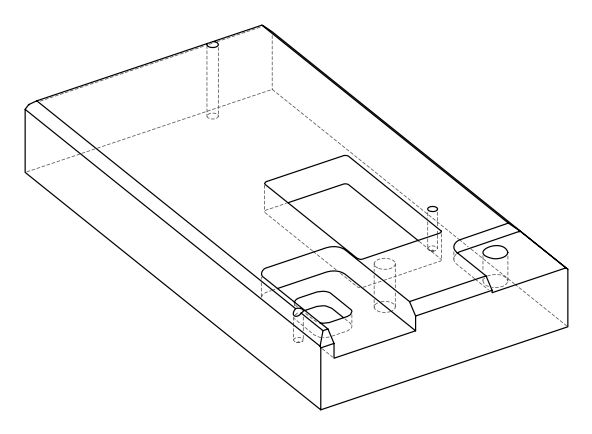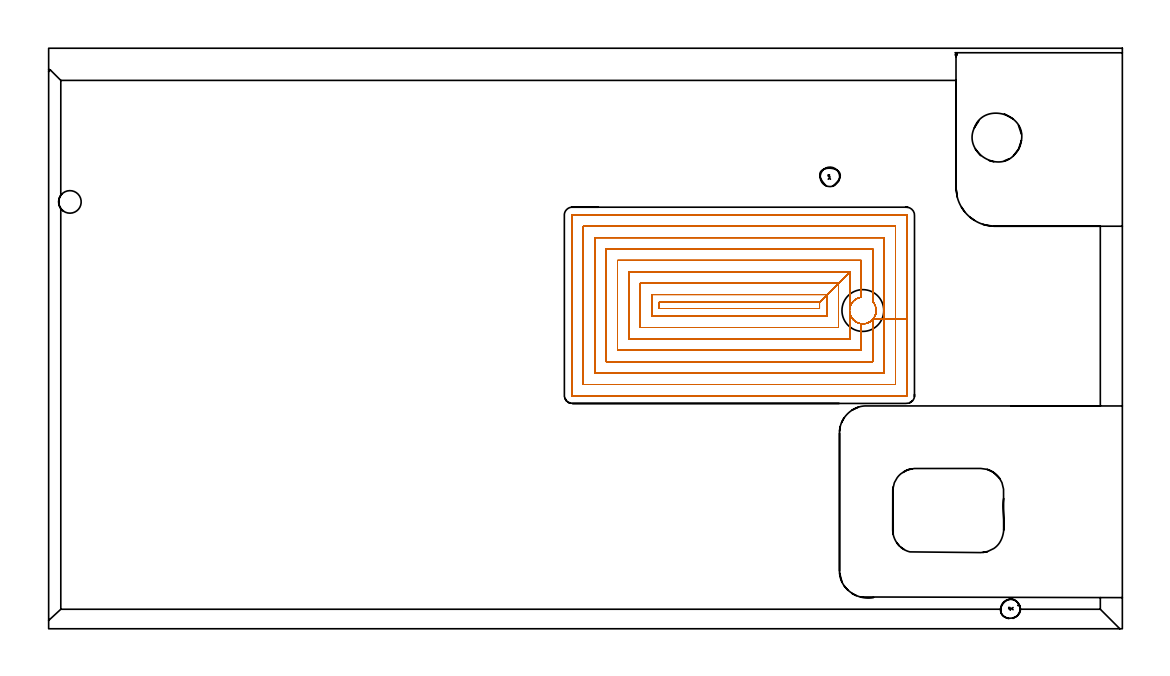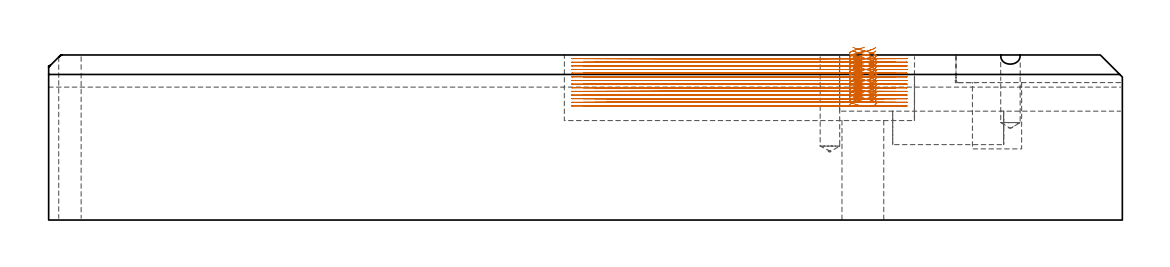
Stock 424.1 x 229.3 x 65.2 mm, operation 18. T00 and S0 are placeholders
(PLAN: 19 operations, 10 tool changes, 139.9 min)
(1 SPOT_DRILL | STEP1HOLE_1 | NXT0321_9005460120000 | 0.03 min | 1 mm3)
(2 SPOT_DRILL_1 | STEP1POCKET | NXT0321_9005460120000 | 0.03 min | 1 mm3)
(3 SPOT_DRILL_2 | STEP1POCKET_1 | NXT0321_9005460120000 | 0.03 min | 0 mm3)
(4 SPOT_DRILL_3 | STEP1POCKET_2 | NXT0321_9005460120000 | 0.05 min | 1410 mm3)
(5 INDEXABLE_INSERT_DRILL_THROUGH_HOLE_FROM_SOLID | STEP1HOLE | NXT0302_004 | 0.18 min | 13917 mm3)
(6 DRILL_THROUGH_HOLE_INTO_CENTER | STEP1HOLE_1 | UGT0301_205 | 0.29 min | 4026 mm3)
(7 DRILL_BLIND_HOLE_INTO_CENTER | STEP1POCKET | UGT0301_196 | 0.16 min | 1697 mm3)
(8 DRILL_BLIND_HOLE_INTO_CENTER_1 | STEP1POCKET_1 | UGT0301_196 | 0.13 min | 1266 mm3)
(9 DRILL_BLIND_HOLE_INTO_CENTER_2 | STEP1POCKET_2 | NXT0301_128 | 0.12 min | 2649 mm3)
(10 MILL_ROUGH_BLIND_HOLE_CONTOUR | STEP1POCKET_2 | NXT0201_013 | Spiral | 1.3 min | 6892 mm3)
(11 AREA_MILL | FG_CHAMFER_SURFACE | UGT0205_001 | 0.45 min | 665 mm3)
(12 AREA_MILL_1 | FG_CHAMFER_SURFACE_1 | UGT0205_001 | 15.06 min | 34026 mm3)
(13 AREA_MILL_2 | FG_CHAMFER_SURFACE_2 | UGT0205_001 | 10.37 min | 12357 mm3)
(14 AREA_MILL_3 | FG_CHAMFER_SURFACE_3 | UGT0205_001 | 2.43 min | 3084 mm3)
(15 AREA_MILL_4 | FG_CHAMFER_SURFACE_4 | UGT0205_001 | 3.61 min | 2446 mm3)
(16 MILL_CORNER_NOTCH_RECTANGULAR | CORNER_NOTCH_RECTANGULAR | UGT0201_006 | Follow Part, ap 7, ae 75% | 1.27 min | 41361 mm3)
(17 MILL_RECTANGULAR_POCKET | POCKET_RECTANGULAR_STRAIGHT | UGT0201_008 | Follow Part, ap 4, ae 75% | 3.2 min | 49031 mm3)
(18 MILL_RECTANGULAR_POCKET_1 | POCKET_RECTANGULAR_STRAIGHT_1 | NXT0201_008 | Follow Part, ap 1.5, ae 75% | 90.62 min | 271866 mm3)
(19 MILL_SLOT | SLOT_PARTIAL_RECTANGULAR | UGT0201_008 | Follow Part, ap 4, ae 75% | 10.6 min | 155525 mm3)
(TOOL NXT0321_9005460120000 | NC Spot Drill, 142deg, 12mm, Carbide, Uncoated | D12 PA142 FL30 Z2)
(TOOL NXT0302_004 | Index. Insert Drill 16.5mm [880-D1650L20-05] | D16.5 PA176 FL83 Z2)
(TOOL UGT0301_205 | Twist Drill 8.9 mm | D8.9 PA118 FL78 Z2)
(TOOL UGT0301_196 | Twist Drill 7.7 mm | D7.7 PA118 FL73 Z2)
(TOOL NXT0301_128 | Carbide Drill 12mm [861.1-1200-036A1-GP GC34] | D12 PA150 FL37.4 Z2)
(TOOL NXT0201_013 | ENDMILL 10mm | D10 FL30 Z4)
(TOOL UGT0205_001 | Chamfer Mill 20 x 3 x 45 deg. | D20 FL50 Z2)
(TOOL UGT0201_006 | End Mill 28 mm | D28 FL25 Z2)
(TOOL UGT0201_008 | End Mill 16 mm | D16 FL32 Z4)
(TOOL NXT0201_008 | ENDMILL 6mm [2P460-0600-NA 1630] | D6 FL26 Z6)
(OP 18 MILL_RECTANGULAR_POCKET_1, part 1 of 2)
G17 G21 G94 G90
T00 M6
G54
G17 G0 G90 X326.709 Y124.546 S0 M3
G43 Z75.206 H1
Z68.206
G94 G1 X326.65 Y124.254 Z68.126 F250.
X326.361 Y123.476 Z67.904
X325.953 Y122.753 Z67.681
X325.756 Y122.495 Z67.594
X325.282 Y121.959 Z67.402
X324.76 Y121.51 Z67.218
X324.585 Y121.383 Z67.16
X324.283 Y121.191 Z67.064
X323.657 Y120.871 Z66.876
X323.357 Y120.745 Z66.789
X322.646 Y120.55 Z66.591
X321.914 Y120.456 Z66.393
X321.176 Y120.464 Z66.196
X320.447 Y120.573 Z65.998
X319.74 Y120.783 Z65.8
X319.442 Y120.916 Z65.713
X318.815 Y121.252 Z65.522
X318.54 Y121.425 Z65.435
X317.867 Y121.999 Z65.198
X317.298 Y122.677 Z64.961
X317.128 Y122.953 Z64.874
X316.801 Y123.577 Z64.685
X316.67 Y123.874 Z64.598
X316.474 Y124.541 Z64.412
X316.366 Y125.227 Z64.226
X316.349 Y125.922 Z64.04
X316.424 Y126.613 Z63.854
X316.5 Y126.929 Z63.767
Y141. F500.
X304.5 Y129.
X241.2
Y126.5
X304.5
Y129.
X307.5 Y132.
X238.2
Y123.5
X307.5
Y132.
X312. Y136.5
X233.7
Y119.
X312.
Y136.5
X316.5 Y141.
X229.2
Y114.5
X316.5
Y124.471
G0 X322.272 Y120.502 Z68.206
G1 X321.914 Y120.456 Z68.109 F250.
X321.176 Y120.464 Z67.911
X320.447 Y120.573 Z67.714
X319.74 Y120.783 Z67.516
X319.442 Y120.916 Z67.429
X318.815 Y121.252 Z67.238
X318.54 Y121.425 Z67.151
X317.867 Y121.999 Z66.914
X317.298 Y122.677 Z66.677
X317.128 Y122.953 Z66.59
X316.801 Y123.577 Z66.401
X316.67 Y123.874 Z66.314
X316.463 Y124.591 Z66.114
X316.358 Y125.329 Z65.915
Y126.075 Z65.715
X316.463 Y126.813 Z65.515
X316.671 Y127.529 Z65.315
X316.802 Y127.826 Z65.228
X317.13 Y128.45 Z65.039
X317.301 Y128.726 Z64.952
X317.868 Y129.402 Z64.716
X318.539 Y129.975 Z64.479
X318.815 Y130.148 Z64.392
X319.442 Y130.484 Z64.202
X319.739 Y130.616 Z64.114
X320.202 Y130.766 Z63.984
X320.676 Y130.872 Z63.854
X321. Y130.909 Z63.767
Y145.5 F500.
X224.7
Y110.
X321.
Y120.491
G0 X317.646 Y122.262 Z68.206
G1 X317.867 Y121.999 Z68.114 F250.
X318.54 Y121.425 Z67.877
X318.815 Y121.252 Z67.79
X319.442 Y120.916 Z67.599
X319.74 Y120.783 Z67.512
X320.447 Y120.573 Z67.314
X321.176 Y120.464 Z67.116
X321.914 Y120.456 Z66.919
X322.646 Y120.55 Z66.721
X323.357 Y120.745 Z66.524
X323.657 Y120.871 Z66.436
X324.283 Y121.191 Z66.248
X324.585 Y121.383 Z66.152
X324.76 Y121.51 Z66.094
X325.29 Y121.967 Z65.907
X325.756 Y122.495 Z65.718
X325.953 Y122.753 Z65.631
X326.361 Y123.476 Z65.408
X326.65 Y124.254 Z65.186
X326.814 Y125.067 Z64.964
X326.849 Y125.896 Z64.742
X326.754 Y126.72 Z64.519
X326.532 Y127.519 Z64.297
X326.402 Y127.817 Z64.21
X326.081 Y128.43 Z64.025
X325.863 Y128.762 Z63.918
X325.753 Y128.908 Z63.869
X325.5 Y129.196 Z63.767
Y150. F500.
X220.2
Y105.5
X325.5
Y122.205
X330.
Y154.5
X215.7
Y101.
X330.
Y122.205
X334.5
Y159.
X211.2
Y96.5
X334.5
Y122.205
X339.
Y163.4
X338.995 Y163.455
X338.955 Y163.495
X338.9 Y163.5
X206.8
X206.745 Y163.495
X206.705 Y163.455
X206.7 Y163.4
Y92.1
X206.705 Y92.045
X206.745 Y92.005
X206.8 Y92.
X338.9
X338.955 Y92.005
X338.995 Y92.045
X339. Y92.1
Y122.205
Y123.205
G0 X326.709 Y124.546 Z66.767
G1 X326.65 Y124.254 Z66.687 F250.
X326.361 Y123.476 Z66.464
X325.953 Y122.753 Z66.242
X325.756 Y122.495 Z66.155
X325.282 Y121.959 Z65.963
X324.76 Y121.51 Z65.779
X324.585 Y121.383 Z65.721
X324.283 Y121.191 Z65.625
X323.657 Y120.871 Z65.437
X323.357 Y120.745 Z65.349
X322.646 Y120.55 Z65.152
X321.914 Y120.456 Z64.954
X321.176 Y120.464 Z64.756
X320.447 Y120.573 Z64.559
X319.74 Y120.783 Z64.361
X319.442 Y120.916 Z64.274
X318.815 Y121.252 Z64.083
X318.54 Y121.425 Z63.996
X317.867 Y121.999 Z63.759
X317.298 Y122.677 Z63.522
X317.128 Y122.953 Z63.435
X316.801 Y123.577 Z63.246
X316.67 Y123.874 Z63.159
X316.474 Y124.541 Z62.973
X316.366 Y125.227 Z62.787
X316.349 Y125.922 Z62.601
X316.424 Y126.613 Z62.414
X316.5 Y126.929 Z62.327
Y141. F500.
X304.5 Y129.
X241.2
Y126.5
X304.5
Y129.
X307.5 Y132.
X238.2
Y123.5
X307.5
Y132.
X312. Y136.5
X233.7
Y119.
X312.
Y136.5
X316.5 Y141.
X229.2
Y114.5
X316.5
Y124.471
G0 X322.272 Y120.502 Z66.767
G1 X321.914 Y120.456 Z66.67 F250.
X321.176 Y120.464 Z66.472
X320.447 Y120.573 Z66.275
X319.74 Y120.783 Z66.077
X319.442 Y120.916 Z65.99
X318.815 Y121.252 Z65.799
X318.54 Y121.425 Z65.712
X317.867 Y121.999 Z65.475
X317.298 Y122.677 Z65.238
X317.128 Y122.953 Z65.151
X316.801 Y123.577 Z64.962
X316.67 Y123.874 Z64.875
X316.463 Y124.591 Z64.675
X316.358 Y125.329 Z64.475
Y126.075 Z64.276
X316.463 Y126.813 Z64.076
X316.671 Y127.529 Z63.876
X316.802 Y127.826 Z63.789
X317.13 Y128.45 Z63.6
X317.301 Y128.726 Z63.513
X317.868 Y129.402 Z63.277
X318.539 Y129.975 Z63.04
X318.815 Y130.148 Z62.953
X319.442 Y130.484 Z62.763
X319.739 Y130.616 Z62.675
X320.202 Y130.766 Z62.545
X320.676 Y130.872 Z62.415
X321. Y130.909 Z62.327
Y145.5 F500.
X224.7
Y110.
X321.
Y120.491
G0 X317.646 Y122.262 Z66.767
G1 X317.867 Y121.999 Z66.675 F250.
X318.54 Y121.425 Z66.438
X318.815 Y121.252 Z66.35
X319.442 Y120.916 Z66.16
X319.74 Y120.783 Z66.073
X320.447 Y120.573 Z65.875
X321.176 Y120.464 Z65.677
X321.914 Y120.456 Z65.48
X322.646 Y120.55 Z65.282
X323.357 Y120.745 Z65.084
X323.657 Y120.871 Z64.997
X324.283 Y121.191 Z64.809
X324.585 Y121.383 Z64.713
X324.76 Y121.51 Z64.655
X325.29 Y121.967 Z64.467
X325.756 Y122.495 Z64.279
X325.953 Y122.753 Z64.192
X326.361 Y123.476 Z63.969
X326.65 Y124.254 Z63.747
X326.814 Y125.067 Z63.525
X326.849 Y125.896 Z63.302
X326.754 Y126.72 Z63.08
X326.532 Y127.519 Z62.858
X326.402 Y127.817 Z62.771
X326.081 Y128.43 Z62.585
X325.863 Y128.762 Z62.479
X325.753 Y128.908 Z62.43
X325.5 Y129.196 Z62.327
Y150. F500.
X220.2
Y105.5
X325.5
Y122.205
X330.
Y154.5
X215.7
Y101.
X330.
Y122.205
X334.5
Y159.
X211.2
Y96.5
X334.5
Y122.205
X339.
Y163.4
X338.995 Y163.455
X338.955 Y163.495
X338.9 Y163.5
X206.8
X206.745 Y163.495
X206.705 Y163.455
X206.7 Y163.4
Y92.1
X206.705 Y92.045
X206.745 Y92.005
X206.8 Y92.
X338.9
X338.955 Y92.005
X338.995 Y92.045
X339. Y92.1
Y122.205
Y123.205
G0 X326.709 Y124.546 Z65.327
G1 X326.65 Y124.254 Z65.247 F250.
X326.361 Y123.476 Z65.025
X325.953 Y122.753 Z64.803
X325.756 Y122.495 Z64.716
X325.282 Y121.959 Z64.524
X324.76 Y121.51 Z64.34
X324.585 Y121.383 Z64.281
X324.283 Y121.191 Z64.186
X323.657 Y120.871 Z63.997
X323.357 Y120.745 Z63.91
X322.646 Y120.55 Z63.712
X321.914 Y120.456 Z63.515
X321.176 Y120.464 Z63.317
X320.447 Y120.573 Z63.12
X319.74 Y120.783 Z62.922
X319.442 Y120.916 Z62.835
X318.815 Y121.252 Z62.644
X318.54 Y121.425 Z62.557
X317.867 Y121.999 Z62.32
X317.298 Y122.677 Z62.083
X317.128 Y122.953 Z61.996
X316.801 Y123.577 Z61.807
X316.67 Y123.874 Z61.72
X316.474 Y124.541 Z61.534
X316.366 Y125.227 Z61.348
X316.349 Y125.922 Z61.161
X316.424 Y126.613 Z60.975
X316.5 Y126.929 Z60.888
Y141. F500.
X304.5 Y129.
X241.2
Y126.5
X304.5
Y129.
X307.5 Y132.
X238.2
Y123.5
X307.5
Y132.
X312. Y136.5
X233.7
Y119.
X312.
Y136.5
X316.5 Y141.
X229.2
Y114.5
X316.5
Y124.471
G0 X322.272 Y120.502 Z65.327
G1 X321.914 Y120.456 Z65.231 F250.
X321.176 Y120.464 Z65.033
X320.447 Y120.573 Z64.835
X319.74 Y120.783 Z64.638
X319.442 Y120.916 Z64.55
X318.815 Y121.252 Z64.36
X318.54 Y121.425 Z64.273
X317.867 Y121.999 Z64.036
X317.298 Y122.677 Z63.799
X317.128 Y122.953 Z63.712
X316.801 Y123.577 Z63.523
X316.67 Y123.874 Z63.436
X316.463 Y124.591 Z63.236
X316.358 Y125.329 Z63.036
Y126.075 Z62.836
X316.463 Y126.813 Z62.637
X316.671 Y127.529 Z62.437
X316.802 Y127.826 Z62.35
X317.13 Y128.45 Z62.161
X317.301 Y128.726 Z62.074
X317.868 Y129.402 Z61.837
X318.539 Y129.975 Z61.601
X318.815 Y130.148 Z61.514
X319.441 Y130.484 Z61.323
X319.739 Y130.616 Z61.236
X320.202 Y130.766 Z61.106
X320.676 Y130.872 Z60.975
X321. Y130.909 Z60.888
Y145.5 F500.
X224.7
Y110.
X321.
Y120.491
G0 X317.646 Y122.262 Z65.327
G1 X317.867 Y121.999 Z65.235 F250.
X318.54 Y121.425 Z64.998
X318.815 Y121.252 Z64.911
X319.442 Y120.916 Z64.721
X319.74 Y120.783 Z64.633
X320.447 Y120.573 Z64.436
X321.176 Y120.464 Z64.238
X321.914 Y120.456 Z64.04
X322.646 Y120.55 Z63.843
X323.357 Y120.745 Z63.645
X323.657 Y120.871 Z63.558
X324.283 Y121.191 Z63.37
X324.585 Y121.383 Z63.274
X324.76 Y121.51 Z63.216
X325.29 Y121.967 Z63.028
X325.756 Y122.495 Z62.839
X325.953 Y122.753 Z62.752
X326.361 Y123.476 Z62.53
X326.65 Y124.254 Z62.308
X326.814 Y125.067 Z62.086
X326.849 Y125.896 Z61.863
X326.754 Y126.72 Z61.641
X326.532 Y127.519 Z61.419
X326.402 Y127.817 Z61.332
X326.081 Y128.43 Z61.146
X325.863 Y128.762 Z61.04
X325.753 Y128.908 Z60.991
X325.5 Y129.196 Z60.888
Y150. F500.
X220.2
Y105.5
X325.5
Y122.205
X330.
Y154.5
X215.7
Y101.
X330.
Y122.205
X334.5
Y159.
X211.2
Y96.5
X334.5
Y122.205
X339.
Y163.4
X338.995 Y163.455
X338.955 Y163.495
X338.9 Y163.5
X206.8
X206.745 Y163.495
X206.705 Y163.455
X206.7 Y163.4
Y92.1
X206.705 Y92.045
X206.745 Y92.005
X206.8 Y92.
X338.9
X338.955 Y92.005
X338.995 Y92.045
X339. Y92.1
Y122.205
Y123.205
G0 X326.709 Y124.546 Z63.888
G1 X326.65 Y124.254 Z63.808 F250.
X326.361 Y123.476 Z63.586
X325.953 Y122.753 Z63.364
X325.756 Y122.495 Z63.277
X325.282 Y121.959 Z63.085
X324.76 Y121.51 Z62.9
X324.585 Y121.383 Z62.842
X324.283 Y121.191 Z62.747
X323.657 Y120.871 Z62.558
X323.357 Y120.745 Z62.471
X322.646 Y120.55 Z62.273
X321.914 Y120.456 Z62.076
X321.176 Y120.464 Z61.878
X320.447 Y120.573 Z61.68
X319.74 Y120.783 Z61.483
X319.442 Y120.916 Z61.395
X318.815 Y121.252 Z61.205
X318.54 Y121.425 Z61.118
X317.867 Y121.999 Z60.881
X317.298 Y122.677 Z60.644
X317.128 Y122.953 Z60.556
X316.801 Y123.577 Z60.368
X316.67 Y123.874 Z60.281
X316.474 Y124.541 Z60.095
X316.366 Y125.227 Z59.908
X316.349 Y125.922 Z59.722
X316.424 Y126.613 Z59.536
X316.5 Y126.929 Z59.449
Y141. F500.
X304.5 Y129.
X241.2
Y126.5
X304.5
Y129.
X307.5 Y132.
X238.2
Y123.5
X307.5
Y132.
X312. Y136.5
X233.7
Y119.
X312.
Y136.5
X316.5 Y141.
X229.2
Y114.5
X316.5
Y124.471
G0 X322.272 Y120.502 Z63.888
G1 X321.914 Y120.456 Z63.791 F250.
X321.176 Y120.464 Z63.594
X320.447 Y120.573 Z63.396
X319.74 Y120.783 Z63.199
X319.442 Y120.916 Z63.111
X318.815 Y121.252 Z62.921
X318.54 Y121.425 Z62.833
X317.867 Y121.999 Z62.596
X317.298 Y122.677 Z62.359
X317.128 Y122.953 Z62.272
X316.801 Y123.577 Z62.084
X316.67 Y123.874 Z61.997
X316.463 Y124.591 Z61.797
X316.358 Y125.329 Z61.597
Y126.075 Z61.397
X316.463 Y126.813 Z61.197
X316.671 Y127.529 Z60.998
X316.802 Y127.826 Z60.911
X317.13 Y128.45 Z60.722
X317.301 Y128.726 Z60.635
X317.868 Y129.402 Z60.398
X318.539 Y129.975 Z60.162
X318.815 Y130.148 Z60.075
X319.441 Y130.484 Z59.884
X319.739 Y130.616 Z59.797
X320.202 Y130.766 Z59.667
X320.676 Y130.872 Z59.536
X321. Y130.909 Z59.449
Y145.5 F500.
X224.7
Y110.
X321.
Y120.491
G0 X317.646 Y122.262 Z63.888
G1 X317.867 Y121.999 Z63.796 F250.
X318.54 Y121.425 Z63.559
X318.815 Y121.252 Z63.472
X319.442 Y120.916 Z63.281
X319.74 Y120.783 Z63.194
X320.447 Y120.573 Z62.996
X321.176 Y120.464 Z62.799
X321.914 Y120.456 Z62.601
X322.646 Y120.55 Z62.404
X323.357 Y120.745 Z62.206
X323.657 Y120.871 Z62.119
X324.283 Y121.191 Z61.93
X324.585 Y121.383 Z61.835
X324.76 Y121.51 Z61.776
X325.29 Y121.967 Z61.589
X325.756 Y122.495 Z61.4
X325.953 Y122.753 Z61.313
X326.361 Y123.476 Z61.091
X326.65 Y124.254 Z60.869
X326.814 Y125.067 Z60.646
X326.849 Y125.896 Z60.424
X326.754 Y126.72 Z60.202
X326.532 Y127.519 Z59.98
X326.402 Y127.817 Z59.892
X326.081 Y128.43 Z59.707
X325.863 Y128.762 Z59.6
X325.753 Y128.908 Z59.551
X325.5 Y129.196 Z59.449
Y150. F500.
X220.2
Y105.5
X325.5
Y122.205
X330.
Y154.5
X215.7
Y101.
X330.
Y122.205
X334.5
Y159.
X211.2
Y96.5
X334.5
Y122.205
X339.
Y163.4
X338.995 Y163.455
X338.955 Y163.495
X338.9 Y163.5
X206.8
X206.745 Y163.495
X206.705 Y163.455
X206.7 Y163.4
Y92.1
X206.705 Y92.045
X206.745 Y92.005
X206.8 Y92.
X338.9
X338.955 Y92.005
X338.995 Y92.045
X339. Y92.1
Y122.205
Y123.205
G0 X326.709 Y124.546 Z62.449
G1 X326.65 Y124.254 Z62.369 F250.
X326.361 Y123.476 Z62.147
X325.953 Y122.753 Z61.925
X325.756 Y122.495 Z61.837
X325.282 Y121.959 Z61.646
X324.76 Y121.51 Z61.461
X324.585 Y121.383 Z61.403
X324.283 Y121.191 Z61.307
X323.657 Y120.871 Z61.119
X323.357 Y120.745 Z61.032
X322.646 Y120.55 Z60.834
X321.914 Y120.456 Z60.636
X321.176 Y120.464 Z60.439
X320.447 Y120.573 Z60.241
X319.74 Y120.783 Z60.044
X319.442 Y120.916 Z59.956
X318.815 Y121.252 Z59.766
X318.54 Y121.425 Z59.678
X317.867 Y121.999 Z59.441
X317.298 Y122.677 Z59.204
X317.128 Y122.953 Z59.117
X316.801 Y123.577 Z58.929
X316.67 Y123.874 Z58.842
X316.474 Y124.541 Z58.655
X316.366 Y125.227 Z58.469
X316.349 Y125.922 Z58.283
X316.424 Y126.613 Z58.097
X316.5 Y126.929 Z58.01
Y141. F500.
X304.5 Y129.
X241.2
Y126.5
X304.5
Y129.
X307.5 Y132.
X238.2
Y123.5
X307.5
Y132.
X312. Y136.5
X233.7
Y119.
X312.
Y136.5
X316.5 Y141.
X229.2
Y114.5
X316.5
Y124.471
G0 X322.272 Y120.502 Z62.449
G1 X321.914 Y120.456 Z62.352 F250.
X321.176 Y120.464 Z62.155
X320.447 Y120.573 Z61.957
X319.74 Y120.783 Z61.759
X319.442 Y120.916 Z61.672
X318.815 Y121.252 Z61.481
X318.54 Y121.425 Z61.394
X317.867 Y121.999 Z61.157
X317.298 Y122.677 Z60.92
X317.128 Y122.953 Z60.833
X316.801 Y123.577 Z60.644
X316.67 Y123.874 Z60.557
X316.463 Y124.591 Z60.358
X316.358 Y125.329 Z60.158
Y126.075 Z59.958
X316.463 Y126.813 Z59.758
X316.671 Y127.529 Z59.558
X316.802 Y127.826 Z59.471
X317.13 Y128.45 Z59.283
X317.301 Y128.726 Z59.196
X317.868 Y129.402 Z58.959
X318.539 Y129.975 Z58.723
X318.815 Y130.148 Z58.635
X319.442 Y130.484 Z58.445
X319.739 Y130.616 Z58.358
X320.202 Y130.766 Z58.227
X320.676 Y130.872 Z58.097
X321. Y130.909 Z58.01
Y145.5 F500.
X224.7
Y110.
X321.
Y120.491
G0 X317.646 Y122.262 Z62.449
G1 X317.867 Y121.999 Z62.357 F250.
X318.54 Y121.425 Z62.12
X318.815 Y121.252 Z62.033
X319.442 Y120.916 Z61.842
X319.74 Y120.783 Z61.755
X320.447 Y120.573 Z61.557
X321.176 Y120.464 Z61.36
X321.914 Y120.456 Z61.162
X322.646 Y120.55 Z60.964
X323.357 Y120.745 Z60.767
X323.657 Y120.871 Z60.679
X324.283 Y121.191 Z60.491
X324.585 Y121.383 Z60.395
X324.76 Y121.51 Z60.337
X325.29 Y121.967 Z60.15
X325.756 Y122.495 Z59.961
X325.953 Y122.753 Z59.874
X326.361 Y123.476 Z59.652
X326.65 Y124.254 Z59.429
X326.814 Y125.067 Z59.207
X326.849 Y125.896 Z58.985
X326.754 Y126.72 Z58.763
X326.532 Y127.519 Z58.54
X326.402 Y127.817 Z58.453
X326.081 Y128.43 Z58.268
X325.863 Y128.762 Z58.161
X325.753 Y128.908 Z58.112
X325.5 Y129.196 Z58.01
Y150. F500.
X220.2
Y105.5
X325.5
Y122.205
X330.
Y154.5
X215.7
Y101.
X330.
Y122.205
X334.5
Y159.
X211.2
Y96.5
X334.5
Y122.205
X339.
Y163.4
X338.995 Y163.455
X338.955 Y163.495
X338.9 Y163.5
X206.8
X206.745 Y163.495
X206.705 Y163.455
X206.7 Y163.4
Y92.1
X206.705 Y92.045
X206.745 Y92.005
X206.8 Y92.
X338.9
X338.955 Y92.005
X338.995 Y92.045
X339. Y92.1
Y122.205
Y123.205
G0 X326.709 Y124.546 Z61.01
G1 X326.65 Y124.254 Z60.93 F250.
X326.361 Y123.476 Z60.708
X325.953 Y122.753 Z60.485
X325.756 Y122.495 Z60.398
X325.282 Y121.959 Z60.206
X324.76 Y121.51 Z60.022
X324.585 Y121.383 Z59.964
X324.283 Y121.191 Z59.868
X323.657 Y120.871 Z59.68
X323.357 Y120.745 Z59.592
X322.646 Y120.55 Z59.395
X321.914 Y120.456 Z59.197
X321.176 Y120.464 Z59.
X320.447 Y120.573 Z58.802
X319.74 Y120.783 Z58.604
X319.442 Y120.916 Z58.517
X318.815 Y121.252 Z58.326
X318.54 Y121.425 Z58.239
X317.867 Y121.999 Z58.002
X317.298 Y122.677 Z57.765
X317.128 Y122.953 Z57.678
X316.801 Y123.577 Z57.489
X316.67 Y123.874 Z57.402
X316.474 Y124.541 Z57.216
X316.366 Y125.227 Z57.03
X316.349 Y125.922 Z56.844
X316.424 Y126.613 Z56.658
X316.5 Y126.929 Z56.57
Y141. F500.
X304.5 Y129.
X241.2
Y126.5
X304.5
Y129.
X307.5 Y132.
X238.2
Y123.5
X307.5
Y132.
X312. Y136.5
X233.7
Y119.
X312.
Y136.5
X316.5 Y141.
X229.2
Y114.5
X316.5
Y124.471
G0 X322.272 Y120.502 Z61.01
G1 X321.914 Y120.456 Z60.913 F250.
X321.176 Y120.464 Z60.715
X320.447 Y120.573 Z60.518
X319.74 Y120.783 Z60.32
X319.442 Y120.916 Z60.233
X318.815 Y121.252 Z60.042
X318.54 Y121.425 Z59.955
X317.867 Y121.999 Z59.718
X317.298 Y122.677 Z59.481
X317.128 Y122.953 Z59.394
X316.801 Y123.577 Z59.205
X316.67 Y123.874 Z59.118
X316.463 Y124.591 Z58.918
X316.358 Y125.329 Z58.719
Y126.075 Z58.519
X316.463 Y126.813 Z58.319
X316.671 Y127.529 Z58.119
X316.802 Y127.826 Z58.032
X317.13 Y128.45 Z57.843
X317.301 Y128.726 Z57.756
X317.868 Y129.402 Z57.52
X318.539 Y129.975 Z57.283
X318.815 Y130.148 Z57.196
X319.442 Y130.484 Z57.006
X319.739 Y130.616 Z56.918
X320.202 Y130.766 Z56.788
X320.676 Y130.872 Z56.658
X321. Y130.909 Z56.57
Y145.5 F500.
X224.7
Y110.
X321.
Y120.491
G0 X317.646 Y122.262 Z61.01
G1 X317.867 Y121.999 Z60.918 F250.
X318.54 Y121.425 Z60.681
X318.815 Y121.252 Z60.594
X319.442 Y120.916 Z60.403
X319.74 Y120.783 Z60.316
X320.447 Y120.573 Z60.118
X321.176 Y120.464 Z59.92
X321.914 Y120.456 Z59.723
X322.646 Y120.55 Z59.525
X323.357 Y120.745 Z59.328
X323.657 Y120.871 Z59.24
X324.283 Y121.191 Z59.052
X324.585 Y121.383 Z58.956
X324.76 Y121.51 Z58.898
X325.29 Y121.967 Z58.711
X325.756 Y122.495 Z58.522
X325.953 Y122.753 Z58.435
X326.361 Y123.476 Z58.212
X326.65 Y124.254 Z57.99
X326.814 Y125.067 Z57.768
X326.849 Y125.896 Z57.546
X326.754 Y126.72 Z57.323
X326.532 Y127.519 Z57.101
X326.402 Y127.817 Z57.014
X326.081 Y128.43 Z56.828
X325.863 Y128.762 Z56.722
X325.753 Y128.908 Z56.673
X325.5 Y129.196 Z56.57
Y150. F500.
X220.2
Y105.5
X325.5
Y122.205
X330.
Y154.5
X215.7
Y101.
X330.
Y122.205
X334.5
Y159.
X211.2
Y96.5
X334.5
Y122.205
X339.
Y163.4
X338.995 Y163.455
X338.955 Y163.495
X338.9 Y163.5
X206.8
X206.745 Y163.495
X206.705 Y163.455
X206.7 Y163.4
Y92.1
X206.705 Y92.045
X206.745 Y92.005
X206.8 Y92.
X338.9
X338.955 Y92.005
X338.995 Y92.045
X339. Y92.1
Y122.205
Y123.205
G0 X326.712 Y124.545 Z59.57
G1 X326.682 Y124.373 Z59.524 F250.
X326.386 Y123.533 Z59.285
X325.953 Y122.753 Z59.046
X325.756 Y122.495 Z58.959
X325.282 Y121.959 Z58.767
X324.76 Y121.51 Z58.583
X324.585 Y121.383 Z58.525
X324.283 Y121.191 Z58.429
X323.657 Y120.871 Z58.241
X323.357 Y120.745 Z58.153
X322.646 Y120.55 Z57.956
X321.914 Y120.456 Z57.758
X321.176 Y120.464 Z57.56
X320.447 Y120.573 Z57.363
X319.74 Y120.783 Z57.165
X319.442 Y120.916 Z57.078
X318.815 Y121.252 Z56.887
X318.54 Y121.425 Z56.8
X317.867 Y121.999 Z56.563
X317.298 Y122.677 Z56.326
X317.128 Y122.953 Z56.239
X316.801 Y123.577 Z56.05
X316.67 Y123.874 Z55.963
X316.474 Y124.541 Z55.777
X316.366 Y125.227 Z55.591
X316.349 Y125.922 Z55.405
X316.424 Y126.613 Z55.218
X316.5 Y126.929 Z55.131
Y141. F500.
X304.5 Y129.
X241.2
Y126.5
X304.5
Y129.
X307.5 Y132.
X238.2
Y123.5
X307.5
Y132.
X312. Y136.5
X233.7
Y119.
X312.
Y136.5
X316.5 Y141.
X229.2
Y114.5
X316.5
Y124.471
G0 X322.272 Y120.502 Z59.57
G1 X321.914 Y120.456 Z59.474 F250.
X321.176 Y120.464 Z59.276
X320.447 Y120.573 Z59.079
X319.74 Y120.783 Z58.881
X319.442 Y120.916 Z58.794
X318.815 Y121.252 Z58.603
X318.54 Y121.425 Z58.516
X317.867 Y121.999 Z58.279
X317.298 Y122.677 Z58.042
X317.128 Y122.953 Z57.955
X316.801 Y123.577 Z57.766
X316.67 Y123.874 Z57.679
X316.463 Y124.591 Z57.479
X316.358 Y125.329 Z57.279
Y126.075 Z57.08
X316.463 Y126.813 Z56.88
X316.671 Y127.529 Z56.68
X316.802 Y127.826 Z56.593
X317.13 Y128.45 Z56.404
X317.301 Y128.726 Z56.317
X317.868 Y129.402 Z56.081
X318.539 Y129.975 Z55.844
X318.815 Y130.148 Z55.757
X319.442 Y130.484 Z55.567
X319.739 Y130.616 Z55.479
X320.202 Y130.766 Z55.349
X320.676 Y130.872 Z55.219
X321. Y130.909 Z55.131
Y145.5 F500.
X224.7
Y110.
X321.
Y120.491
G0 X317.646 Y122.262 Z59.57
G1 X317.867 Y121.999 Z59.478 F250.
X318.54 Y121.425 Z59.241
X318.815 Y121.252 Z59.154
X319.442 Y120.916 Z58.964
X319.74 Y120.783 Z58.876
X320.447 Y120.573 Z58.679
X321.176 Y120.464 Z58.481
X321.914 Y120.456 Z58.283
X322.646 Y120.55 Z58.086
X323.357 Y120.745 Z57.888
X323.657 Y120.871 Z57.801
X324.283 Y121.191 Z57.612
X324.585 Y121.383 Z57.517
X324.76 Y121.51 Z57.459
X325.29 Y121.967 Z57.271
X325.756 Y122.495 Z57.082
X325.953 Y122.753 Z56.995
X326.386 Y123.533 Z56.756
X326.682 Y124.373 Z56.518
X326.833 Y125.252 Z56.279
X326.834 Y126.143 Z56.04
X326.686 Y127.022 Z55.801
X326.586 Y127.332 Z55.714
X326.507 Y127.577 Z55.645
X326.404 Y127.812 Z55.576
X326.08 Y128.431 Z55.389
X325.863 Y128.762 Z55.283
X325.753 Y128.908 Z55.234
X325.5 Y129.196 Z55.131
Y150. F500.
X220.2
Y105.5
X325.5
Y122.205
X330.
Y154.5
X215.7
Y101.
X330.
Y122.205
X334.5
Y159.
X211.2
Y96.5
X334.5
Y122.205
X339.
Y163.4
X338.995 Y163.455
X338.955 Y163.495
X338.9 Y163.5
X206.8
X206.745 Y163.495
X206.705 Y163.455
X206.7 Y163.4
Y92.1
X206.705 Y92.045
X206.745 Y92.005
X206.8 Y92.
X338.9
X338.955 Y92.005
X338.995 Y92.045
X339. Y92.1
Y122.205
Y123.205
G0 X326.712 Y124.547 Z58.131
G1 X326.682 Y124.374 Z58.084 F250.
X326.387 Y123.533 Z57.846
X325.954 Y122.754 Z57.607
X325.757 Y122.496 Z57.52
X325.282 Y121.959 Z57.328
X324.76 Y121.51 Z57.143
X324.585 Y121.383 Z57.085
X324.284 Y121.192 Z56.99
X323.649 Y120.867 Z56.798
X323.426 Y120.774 Z56.734
X323.195 Y120.701 Z56.669
X322.884 Y120.604 Z56.582
X322.097 Y120.47 Z56.368
X321.298 Y120.455 Z56.154
X320.507 Y120.561 Z55.94
X319.74 Y120.783 Z55.726
X319.442 Y120.916 Z55.638
X318.815 Y121.252 Z55.448
X318.54 Y121.425 Z55.361
X317.867 Y121.999 Z55.124
X317.298 Y122.677 Z54.887
X317.128 Y122.953 Z54.799
X316.802 Y123.574 Z54.612
X316.671 Y123.872 Z54.525
X316.454 Y124.631 Z54.313
X316.353 Y125.414 Z54.101
X316.369 Y126.204 Z53.89
X316.42 Y126.525 Z53.803
X316.452 Y126.728 Z53.747
X316.5 Y126.929 Z53.692
Y141. F500.
X304.5 Y129.
X241.2
Y126.5
X304.5
Y129.
X307.5 Y132.
X238.2
Y123.5
X307.5
Y132.
X312. Y136.5
X233.7
Y119.
X312.
Y136.5
X316.5 Y141.
X229.2
Y114.5
X316.5
Y124.471
G0 X322.272 Y120.5 Z58.131
G1 X322.097 Y120.47 Z58.084 F250.
X321.298 Y120.455 Z57.87
X320.507 Y120.561 Z57.656
X319.74 Y120.783 Z57.442
X319.442 Y120.916 Z57.354
X318.815 Y121.252 Z57.164
X318.54 Y121.425 Z57.077
X317.867 Y121.999 Z56.84
X317.298 Y122.677 Z56.603
X317.128 Y122.953 Z56.515
X316.802 Y123.574 Z56.328
X316.671 Y123.872 Z56.241
X316.454 Y124.631 Z56.029
X316.353 Y125.414 Z55.817
X316.369 Y126.204 Z55.606
X316.42 Y126.525 Z55.519
X316.471 Y126.846 Z55.432
X316.671 Y127.529 Z55.241
X316.802 Y127.826 Z55.154
X317.13 Y128.45 Z54.965
X317.301 Y128.726 Z54.878
X317.868 Y129.402 Z54.641
X318.539 Y129.975 Z54.405
X318.815 Y130.148 Z54.318
X319.442 Y130.484 Z54.127
X319.739 Y130.616 Z54.04
X320.202 Y130.766 Z53.91
X320.676 Y130.872 Z53.779
X321. Y130.909 Z53.692
Y145.5 F500.
X224.7
Y110.
X321.
Y120.491
G0 X317.645 Y122.263 Z58.131
G1 X317.867 Y121.999 Z58.039 F250.
X318.54 Y121.425 Z57.802
X318.815 Y121.252 Z57.715
X319.442 Y120.916 Z57.524
X319.74 Y120.783 Z57.437
X320.507 Y120.561 Z57.223
X321.298 Y120.455 Z57.009
X322.097 Y120.47 Z56.795
X322.884 Y120.604 Z56.581
X323.195 Y120.701 Z56.494
X323.426 Y120.774 Z56.429
X323.649 Y120.867 Z56.364
X324.284 Y121.192 Z56.173
X324.585 Y121.383 Z56.078
X324.76 Y121.51 Z56.019
X325.284 Y121.961 Z55.834
X325.757 Y122.496 Z55.643
X325.954 Y122.754 Z55.556
X326.387 Y123.533 Z55.317
X326.682 Y124.374 Z55.078
X326.833 Y125.252 Z54.839
X326.834 Y126.144 Z54.601
X326.686 Y127.022 Z54.362
X326.586 Y127.332 Z54.275
X326.507 Y127.577 Z54.206
X326.404 Y127.812 Z54.137
X326.08 Y128.431 Z53.95
X325.863 Y128.762 Z53.844
X325.753 Y128.908 Z53.795
X325.5 Y129.196 Z53.692
Y150. F500.
X220.2
Y105.5
X325.5
Y122.205
X330.
Y154.5
X215.7
Y101.
X330.
Y122.205
X334.5
Y159.
X211.2
Y96.5
X334.5
Y122.205
X339.
Y163.4
X338.995 Y163.455
X338.955 Y163.495
X338.9 Y163.5
X206.8
X206.745 Y163.495
X206.705 Y163.455
X206.7 Y163.4
Y92.1
X206.705 Y92.045
X206.745 Y92.005
X206.8 Y92.
X338.9
X338.955 Y92.005
X338.995 Y92.045
X339. Y92.1
Y122.205
Y123.205
G0 X326.713 Y124.547 Z56.692
G1 X326.689 Y124.398 Z56.652 F250.
X326.392 Y123.545 Z56.41
X325.954 Y122.754 Z56.168
X325.757 Y122.496 Z56.08
X325.282 Y121.959 Z55.888
X324.76 Y121.51 Z55.704
X324.585 Y121.383 Z55.646
X324.284 Y121.192 Z55.55
X323.649 Y120.867 Z55.359
X323.426 Y120.774 Z55.294
X323.195 Y120.701 Z55.23
X322.884 Y120.604 Z55.142
X322.097 Y120.47 Z54.928
X321.298 Y120.455 Z54.714
X320.507 Y120.561 Z54.5
X319.74 Y120.783 Z54.286
X319.442 Y120.916 Z54.199
X318.815 Y121.252 Z54.009
X318.54 Y121.425 Z53.921
X317.867 Y121.999 Z53.684
X317.298 Y122.677 Z53.447
X317.128 Y122.953 Z53.36
X316.802 Y123.574 Z53.172
X316.671 Y123.872 Z53.085
X316.454 Y124.631 Z52.874
X316.353 Y125.414 Z52.662
X316.369 Y126.204 Z52.45
X316.42 Y126.525 Z52.363
X316.452 Y126.728 Z52.308
X316.5 Y126.929 Z52.253
Y141. F500.
X304.5 Y129.
X241.2
Y126.5
X304.5
Y129.
X307.5 Y132.
X238.2
Y123.5
X307.5
Y132.
X312. Y136.5
X233.7
Y119.
X312.
Y136.5
X316.5 Y141.
X229.2
Y114.5
X316.5
Y124.471
G0 X322.272 Y120.5 Z56.692
G1 X322.097 Y120.47 Z56.644 F250.
X321.298 Y120.455 Z56.43
X320.507 Y120.561 Z56.216
X319.74 Y120.783 Z56.002
X319.442 Y120.916 Z55.915
X318.815 Y121.252 Z55.725
X318.54 Y121.425 Z55.637
X317.867 Y121.999 Z55.4
X317.298 Y122.677 Z55.163
X317.128 Y122.953 Z55.076
X316.802 Y123.574 Z54.888
X316.671 Y123.872 Z54.801
X316.454 Y124.631 Z54.59
X316.353 Y125.414 Z54.378
X316.369 Y126.204 Z54.166
X316.42 Y126.525 Z54.079
X316.471 Y126.846 Z53.992
X316.671 Y127.529 Z53.802
X316.802 Y127.826 Z53.714
X317.13 Y128.45 Z53.526
X317.301 Y128.726 Z53.439
X317.868 Y129.402 Z53.202
X318.539 Y129.975 Z52.966
X318.815 Y130.148 Z52.879
X319.442 Y130.484 Z52.688
X319.739 Y130.616 Z52.601
X320.202 Y130.766 Z52.47
X320.676 Y130.872 Z52.34
X321. Y130.909 Z52.253
Y145.5 F500.
X224.7
Y110.
X321.
Y120.491
G0 X317.645 Y122.263 Z56.692
G1 X317.867 Y121.999 Z56.6 F250.
X318.54 Y121.425 Z56.363
X318.815 Y121.252 Z56.276
X319.442 Y120.916 Z56.085
X319.74 Y120.783 Z55.998
X320.507 Y120.561 Z55.784
X321.298 Y120.455 Z55.57
X322.097 Y120.47 Z55.356
X322.884 Y120.604 Z55.142
X323.195 Y120.701 Z55.054
X323.426 Y120.774 Z54.99
X323.649 Y120.867 Z54.925
X324.284 Y121.192 Z54.734
X324.585 Y121.383 Z54.638
X324.76 Y121.51 Z54.58
X325.284 Y121.961 Z54.395
X325.757 Y122.496 Z54.204
X325.954 Y122.754 Z54.117
X326.392 Y123.545 Z53.874
X326.689 Y124.398 Z53.632
X326.836 Y125.29 Z53.39
X326.83 Y126.193 Z53.148
X326.67 Y127.083 Z52.906
X326.567 Y127.391 Z52.819
X326.494 Y127.607 Z52.758
X326.402 Y127.817 Z52.696
X326.081 Y128.43 Z52.511
X325.863 Y128.762 Z52.404
X325.753 Y128.908 Z52.355
X325.5 Y129.196 Z52.253
Y150. F500.
X220.2
Y105.5
X325.5
Y122.205
X330.
Y154.5
X215.7
Y101.
X330.
Y122.205
X334.5
Y159.
X211.2
Y96.5
X334.5
Y122.205
X339.
Y163.4
X338.995 Y163.455
X338.955 Y163.495
X338.9 Y163.5
X206.8
X206.745 Y163.495
X206.705 Y163.455
X206.7 Y163.4
Y92.1
X206.705 Y92.045
X206.745 Y92.005
X206.8 Y92.
X338.9
X338.955 Y92.005
X338.995 Y92.045
X339. Y92.1
Y122.205
Y123.205
G0 X326.709 Y124.546 Z55.253
G1 X326.65 Y124.254 Z55.173 F250.
X326.361 Y123.476 Z54.951
X325.953 Y122.753 Z54.728
X325.756 Y122.495 Z54.641
X325.282 Y121.959 Z54.45
X324.76 Y121.51 Z54.265
X324.585 Y121.383 Z54.207
X324.283 Y121.191 Z54.111
X323.657 Y120.871 Z53.923
X323.357 Y120.745 Z53.836
X322.646 Y120.55 Z53.638
X321.914 Y120.456 Z53.44
X321.176 Y120.464 Z53.243
X320.447 Y120.573 Z53.045
X319.74 Y120.783 Z52.847
X319.442 Y120.916 Z52.76
X318.815 Y121.252 Z52.57
X318.54 Y121.425 Z52.482
X317.867 Y121.999 Z52.245
X317.298 Y122.677 Z52.008
X317.128 Y122.953 Z51.921
X316.801 Y123.577 Z51.733
X316.67 Y123.874 Z51.646
X316.474 Y124.541 Z51.459
X316.366 Y125.227 Z51.273
X316.349 Y125.922 Z51.087
X316.424 Y126.613 Z50.901
X316.5 Y126.929 Z50.814
Y141. F500.
X304.5 Y129.
X241.2
Y126.5
X304.5
Y129.
X307.5 Y132.
X238.2
Y123.5
X307.5
Y132.
X312. Y136.5
X233.7
Y119.
X312.
Y136.5
X316.5 Y141.
X229.2
Y114.5
X316.5
Y124.471
G0 X322.272 Y120.502 Z55.253
G1 X321.914 Y120.456 Z55.156 F250.
X321.176 Y120.464 Z54.959
X320.447 Y120.573 Z54.761
X319.74 Y120.783 Z54.563
X319.442 Y120.916 Z54.476
X318.815 Y121.252 Z54.285
X318.54 Y121.425 Z54.198
X317.867 Y121.999 Z53.961
X317.298 Y122.677 Z53.724
X317.128 Y122.953 Z53.637
X316.801 Y123.577 Z53.448
X316.67 Y123.874 Z53.361
X316.463 Y124.591 Z53.162
X316.358 Y125.329 Z52.962
Y126.075 Z52.762
X316.463 Y126.813 Z52.562
X316.671 Y127.529 Z52.362
X316.802 Y127.826 Z52.275
X317.13 Y128.45 Z52.087
X317.301 Y128.726 Z51.999
X317.868 Y129.402 Z51.763
X318.539 Y129.975 Z51.527
X318.815 Y130.148 Z51.439
X319.442 Y130.484 Z51.249
X319.739 Y130.616 Z51.162
X320.202 Y130.766 Z51.031
X320.676 Y130.872 Z50.901
X321. Y130.909 Z50.814
Y145.5 F500.
X224.7
Y110.
X321.
Y120.491
G0 X317.646 Y122.262 Z55.253
G1 X317.867 Y121.999 Z55.161 F250.
X318.54 Y121.425 Z54.924
X318.815 Y121.252 Z54.837
X319.442 Y120.916 Z54.646
X319.74 Y120.783 Z54.559
X320.447 Y120.573 Z54.361
X321.176 Y120.464 Z54.164
X321.914 Y120.456 Z53.966
X322.646 Y120.55 Z53.768
X323.357 Y120.745 Z53.571
X323.657 Y120.871 Z53.483
X324.283 Y121.191 Z53.295
X324.585 Y121.383 Z53.199
X324.76 Y121.51 Z53.141
X325.29 Y121.967 Z52.954
X325.756 Y122.495 Z52.765
X325.953 Y122.753 Z52.678
X326.361 Y123.476 Z52.456
X326.65 Y124.254 Z52.233
X326.814 Y125.067 Z52.011
X326.849 Y125.896 Z51.789
X326.754 Y126.72 Z51.567
X326.532 Y127.519 Z51.344
X326.402 Y127.817 Z51.257
X326.081 Y128.43 Z51.072
X325.863 Y128.762 Z50.965
X325.753 Y128.908 Z50.916
X325.5 Y129.196 Z50.814
Y150. F500.
X220.2
Y105.5
X325.5
Y122.205
X330.
Y154.5
X215.7
Y101.
X330.
Y122.205
X334.5
Y159.
X211.2
Y96.5
X334.5
Y122.205
X339.
Y163.4
X338.995 Y163.455
X338.955 Y163.495
X338.9 Y163.5
X206.8
X206.745 Y163.495
X206.705 Y163.455
X206.7 Y163.4
Y92.1
X206.705 Y92.045
X206.745 Y92.005
X206.8 Y92.
X338.9
X338.955 Y92.005
X338.995 Y92.045
X339. Y92.1
Y122.205
Y123.205
G0 X326.709 Y124.546 Z53.814
G1 X326.65 Y124.254 Z53.734 F250.
X326.361 Y123.476 Z53.512
X325.953 Y122.753 Z53.289
X325.756 Y122.495 Z53.202
X325.282 Y121.959 Z53.01
X324.76 Y121.51 Z52.826
X324.585 Y121.383 Z52.768
X324.283 Y121.191 Z52.672
X323.657 Y120.871 Z52.484
X323.357 Y120.745 Z52.396
X322.646 Y120.55 Z52.199
X321.914 Y120.456 Z52.001
X321.176 Y120.464 Z51.804
X320.447 Y120.573 Z51.606
X319.74 Y120.783 Z51.408
X319.442 Y120.916 Z51.321
X318.815 Y121.252 Z51.13
X318.54 Y121.425 Z51.043
X317.867 Y121.999 Z50.806
X317.298 Y122.677 Z50.569
X317.128 Y122.953 Z50.482
X316.801 Y123.577 Z50.293
X316.67 Y123.874 Z50.206
X316.474 Y124.541 Z50.02
X316.366 Y125.227 Z49.834
X316.349 Y125.922 Z49.648
X316.424 Y126.613 Z49.462
X316.5 Y126.929 Z49.374
Y141. F500.
X304.5 Y129.
X241.2
Y126.5
X304.5
Y129.
X307.5 Y132.
X238.2
Y123.5
X307.5
Y132.
X312. Y136.5
X233.7
Y119.
X312.
Y136.5
X316.5 Y141.
X229.2
Y114.5
X316.5
Y124.471
G0 X322.272 Y120.502 Z53.814
G1 X321.914 Y120.456 Z53.717 F250.
X321.176 Y120.464 Z53.519
X320.447 Y120.573 Z53.322
X319.74 Y120.783 Z53.124
X319.442 Y120.916 Z53.037
X318.815 Y121.252 Z52.846
X318.54 Y121.425 Z52.759
X317.867 Y121.999 Z52.522
X317.298 Y122.677 Z52.285
X317.128 Y122.953 Z52.198
X316.801 Y123.577 Z52.009
X316.67 Y123.874 Z51.922
X316.463 Y124.591 Z51.722
X316.358 Y125.329 Z51.523
Y126.075 Z51.323
X316.463 Y126.813 Z51.123
X316.671 Y127.529 Z50.923
X316.802 Y127.826 Z50.836
X317.13 Y128.45 Z50.647
X317.301 Y128.726 Z50.56
X317.868 Y129.402 Z50.324
X318.539 Y129.975 Z50.087
X318.815 Y130.148 Z50.
X319.442 Y130.484 Z49.81
X319.739 Y130.616 Z49.722
X320.202 Y130.766 Z49.592
X320.676 Y130.872 Z49.462
X321. Y130.909 Z49.374
Y145.5 F500.
X224.7
Y110.
X321.
Y120.491
G0 X317.646 Y122.262 Z53.814
G1 X317.867 Y121.999 Z53.722 F250.
X318.54 Y121.425 Z53.485
X318.815 Y121.252 Z53.398
X319.442 Y120.916 Z53.207
X319.74 Y120.783 Z53.12
X320.447 Y120.573 Z52.922
X321.176 Y120.464 Z52.724
X321.914 Y120.456 Z52.527
X322.646 Y120.55 Z52.329
X323.357 Y120.745 Z52.131
X323.657 Y120.871 Z52.044
X324.283 Y121.191 Z51.856
X324.585 Y121.383 Z51.76
X324.76 Y121.51 Z51.702
X325.29 Y121.967 Z51.515
X325.756 Y122.495 Z51.326
X325.953 Y122.753 Z51.239
X326.361 Y123.476 Z51.016
X326.65 Y124.254 Z50.794
X326.814 Y125.067 Z50.572
X326.849 Y125.896 Z50.35
X326.754 Y126.72 Z50.127
X326.532 Y127.519 Z49.905
X326.402 Y127.817 Z49.818
X326.081 Y128.43 Z49.632
X325.863 Y128.762 Z49.526
X325.753 Y128.908 Z49.477
X325.5 Y129.196 Z49.374
Y150. F500.
X220.2
Y105.5
X325.5
Y122.205
X330.
Y154.5
X215.7
Y101.
X330.
Y122.205
X334.5
Y159.
X211.2
Y96.5
X334.5
Y122.205
X339.
Y163.4
X338.995 Y163.455
X338.955 Y163.495
X338.9 Y163.5
X206.8
X206.745 Y163.495
X206.705 Y163.455
X206.7 Y163.4
Y92.1
X206.705 Y92.045
X206.745 Y92.005
X206.8 Y92.
X338.9
X338.955 Y92.005
X338.995 Y92.045
X339. Y92.1
Y122.205
Y123.205
G0 X326.709 Y124.546 Z52.374
G1 X326.65 Y124.254 Z52.295 F250.
X326.361 Y123.476 Z52.072
X325.953 Y122.753 Z51.85
X325.756 Y122.495 Z51.763
X325.282 Y121.959 Z51.571
X324.76 Y121.51 Z51.387
X324.585 Y121.383 Z51.329
X324.283 Y121.191 Z51.233
X323.657 Y120.871 Z51.045
X323.357 Y120.745 Z50.957
X322.646 Y120.55 Z50.76
X321.914 Y120.456 Z50.562
X321.176 Y120.464 Z50.364
X320.447 Y120.573 Z50.167
X319.74 Y120.783 Z49.969
X319.442 Y120.916 Z49.882
X318.815 Y121.252 Z49.691
X318.54 Y121.425 Z49.604
X317.867 Y121.999 Z49.367
X317.298 Y122.677 Z49.13
X317.128 Y122.953 Z49.043
X316.801 Y123.577 Z48.854
X316.67 Y123.874 Z48.767
X316.474 Y124.541 Z48.581
X316.366 Y125.227 Z48.395
X316.349 Y125.922 Z48.209
X316.424 Y126.613 Z48.022
X316.5 Y126.929 Z47.935
Y141. F500.
X304.5 Y129.
X241.2
Y126.5
X304.5
Y129.
X307.5 Y132.
X238.2
Y123.5
X307.5
Y132.
X312. Y136.5
X233.7
Y119.
X312.
Y136.5
X316.5 Y141.
X229.2
Y114.5
X316.5
Y124.471
G0 X322.272 Y120.502 Z52.374
G1 X321.914 Y120.456 Z52.278 F250.
X321.176 Y120.464 Z52.08
X320.447 Y120.573 Z51.883
X319.74 Y120.783 Z51.685
X319.442 Y120.916 Z51.598
X318.815 Y121.252 Z51.407
X318.54 Y121.425 Z51.32
X317.867 Y121.999 Z51.083
X317.298 Y122.677 Z50.846
X317.128 Y122.953 Z50.759
X316.801 Y123.577 Z50.57
X316.67 Y123.874 Z50.483
X316.463 Y124.591 Z50.283
X316.358 Y125.329 Z50.083
Y126.075 Z49.884
X316.463 Y126.813 Z49.684
X316.671 Y127.529 Z49.484
X316.802 Y127.826 Z49.397
X317.13 Y128.45 Z49.208
X317.301 Y128.726 Z49.121
X317.868 Y129.402 Z48.885
X318.539 Y129.975 Z48.648
X318.815 Y130.148 Z48.561
X319.442 Y130.484 Z48.37
X319.739 Y130.616 Z48.283
X320.202 Y130.766 Z48.153
X320.676 Y130.872 Z48.023
X321. Y130.909 Z47.935
Y145.5 F500.
X224.7
Y110.
X321.
Y120.491
G0 X317.646 Y122.262 Z52.374
G1 X317.867 Y121.999 Z52.283 F250.
X318.54 Y121.425 Z52.046
X318.815 Y121.252 Z51.958
X319.442 Y120.916 Z51.768
X319.74 Y120.783 Z51.68
X320.447 Y120.573 Z51.483
X321.176 Y120.464 Z51.285
X321.914 Y120.456 Z51.088
X322.646 Y120.55 Z50.89
X323.357 Y120.745 Z50.692
X323.657 Y120.871 Z50.605
X324.283 Y121.191 Z50.417
X324.585 Y121.383 Z50.321
X324.76 Y121.51 Z50.263
X325.29 Y121.967 Z50.075
X325.756 Y122.495 Z49.887
X325.953 Y122.753 Z49.799
X326.361 Y123.476 Z49.577
X326.65 Y124.254 Z49.355
X326.814 Y125.067 Z49.133
X326.849 Y125.896 Z48.91
X326.754 Y126.72 Z48.688
X326.532 Y127.519 Z48.466
X326.402 Y127.817 Z48.379
X326.081 Y128.43 Z48.193
X325.863 Y128.762 Z48.087
X325.753 Y128.908 Z48.038
X325.5 Y129.196 Z47.935
Y150. F500.
X220.2
Y105.5
X325.5
Y122.205
X330.
Y154.5
X215.7
Y101.
X330.
Y122.205
X334.5
Y159.
X211.2
Y96.5
X334.5
Y122.205
X339.
Y163.4
X338.995 Y163.455
X338.955 Y163.495
X338.9 Y163.5
X206.8
X206.745 Y163.495
X206.705 Y163.455
X206.7 Y163.4
Y92.1
X206.705 Y92.045
X206.745 Y92.005
X206.8 Y92.
X338.9
X338.955 Y92.005
X338.995 Y92.045
X339. Y92.1
Y122.205
Y123.205
G0 X326.709 Y124.546 Z50.935
G1 X326.65 Y124.254 Z50.855 F250.
X326.361 Y123.476 Z50.633
X325.953 Y122.753 Z50.411
X325.756 Y122.495 Z50.324
X325.282 Y121.959 Z50.132
X324.76 Y121.51 Z49.948
X324.585 Y121.383 Z49.889
X324.283 Y121.191 Z49.794
X323.657 Y120.871 Z49.605
X323.357 Y120.745 Z49.518
X322.646 Y120.55 Z49.32
X321.914 Y120.456 Z49.123
X321.176 Y120.464 Z48.925
X320.447 Y120.573 Z48.727
X319.74 Y120.783 Z48.53
X319.442 Y120.916 Z48.443
X318.815 Y121.252 Z48.252
X318.54 Y121.425 Z48.165
X317.867 Y121.999 Z47.928
X317.298 Y122.677 Z47.691
X317.128 Y122.953 Z47.604
X316.801 Y123.577 Z47.415
X316.67 Y123.874 Z47.328
X316.474 Y124.541 Z47.142
X316.366 Y125.227 Z46.956
X316.349 Y125.922 Z46.769
X316.424 Y126.613 Z46.583
X316.5 Y126.929 Z46.496
Y141. F500.
X304.5 Y129.
X241.2
Y126.5
X304.5
Y129.
X307.5 Y132.
X238.2
Y123.5
X307.5
Y132.
X312. Y136.5
X233.7
Y119.
X312.
Y136.5
X316.5 Y141.
X229.2
Y114.5
X316.5
Y124.471
G0 X322.272 Y120.502 Z50.935
G1 X321.914 Y120.456 Z50.839 F250.
X321.176 Y120.464 Z50.641
X320.447 Y120.573 Z50.443
X319.74 Y120.783 Z50.246
X319.442 Y120.916 Z50.158
X318.815 Y121.252 Z49.968
X318.54 Y121.425 Z49.881
X317.867 Y121.999 Z49.644
X317.298 Y122.677 Z49.407
X317.128 Y122.953 Z49.319
X316.801 Y123.577 Z49.131
X316.67 Y123.874 Z49.044
X316.463 Y124.591 Z48.844
X316.358 Y125.329 Z48.644
Y126.075 Z48.444
X316.463 Y126.813 Z48.245
X316.671 Y127.529 Z48.045
X316.802 Y127.826 Z47.958
X317.13 Y128.45 Z47.769
X317.301 Y128.726 Z47.682
X317.868 Y129.402 Z47.445
X318.539 Y129.975 Z47.209
X318.815 Y130.148 Z47.122
X319.442 Y130.484 Z46.931
X319.739 Y130.616 Z46.844
X320.202 Y130.766 Z46.714
X320.676 Y130.872 Z46.583
X321. Y130.909 Z46.496
Y145.5 F500.
X224.7
Y110.
X321.
Y120.491
G0 X317.646 Y122.262 Z50.935
G1 X317.867 Y121.999 Z50.843 F250.
X318.54 Y121.425 Z50.606
X318.815 Y121.252 Z50.519
X319.442 Y120.916 Z50.329
X319.74 Y120.783 Z50.241
X320.447 Y120.573 Z50.044
X321.176 Y120.464 Z49.846
X321.914 Y120.456 Z49.648
X322.646 Y120.55 Z49.451
X323.357 Y120.745 Z49.253
X323.657 Y120.871 Z49.166
X324.283 Y121.191 Z48.977
X324.585 Y121.383 Z48.882
X324.76 Y121.51 Z48.824
X325.29 Y121.967 Z48.636
X325.756 Y122.495 Z48.447
X325.953 Y122.753 Z48.36
X326.361 Y123.476 Z48.138
X326.65 Y124.254 Z47.916
X326.814 Y125.067 Z47.693
X326.849 Y125.896 Z47.471
X326.754 Y126.72 Z47.249
X326.532 Y127.519 Z47.027
X326.402 Y127.817 Z46.939
X326.081 Y128.43 Z46.754
X325.863 Y128.762 Z46.647
X325.753 Y128.908 Z46.599
X325.5 Y129.196 Z46.496
Y150. F500.
X220.2
Y105.5
X325.5
Y122.205
X330.
Y154.5
X215.7
Y101.
X330.
Y122.205
X334.5
Y159.
X211.2
Y96.5
X334.5
Y122.205
X339.
Y163.4
X338.995 Y163.455
X338.955 Y163.495
X338.9 Y163.5
X206.8
X206.745 Y163.495
X206.705 Y163.455
X206.7 Y163.4
Y92.1
X206.705 Y92.045
X206.745 Y92.005
X206.8 Y92.
X338.9
X338.955 Y92.005
X338.995 Y92.045
X339. Y92.1
Y122.205
Y123.205
G0 X326.709 Y124.546 Z49.496
G1 X326.65 Y124.254 Z49.416 F250.
X326.361 Y123.476 Z49.194
X325.953 Y122.753 Z48.972
X325.756 Y122.495 Z48.884
X325.282 Y121.959 Z48.693
X324.76 Y121.51 Z48.508
X324.585 Y121.383 Z48.45
X324.283 Y121.191 Z48.354
X323.657 Y120.871 Z48.166
X323.357 Y120.745 Z48.079
X322.646 Y120.55 Z47.881
X321.914 Y120.456 Z47.684
X321.176 Y120.464 Z47.486
X320.447 Y120.573 Z47.288
X319.74 Y120.783 Z47.091
X319.442 Y120.916 Z47.003
X318.815 Y121.252 Z46.813
X318.54 Y121.425 Z46.726
X317.867 Y121.999 Z46.489
X317.298 Y122.677 Z46.252
X317.128 Y122.953 Z46.164
X316.801 Y123.577 Z45.976
X316.67 Y123.874 Z45.889
X316.474 Y124.541 Z45.702
X316.366 Y125.227 Z45.516
X316.349 Y125.922 Z45.33
X316.424 Y126.613 Z45.144
X316.5 Y126.929 Z45.057
Y141. F500.
X304.5 Y129.
X241.2
Y126.5
X304.5
Y129.
X307.5 Y132.
X238.2
Y123.5
X307.5
Y132.
X312. Y136.5
X233.7
Y119.
X312.
Y136.5
X316.5 Y141.
X229.2
Y114.5
X316.5
Y124.471
G0 X322.272 Y120.502 Z49.496
G1 X321.914 Y120.456 Z49.399 F250.
X321.176 Y120.464 Z49.202
X320.447 Y120.573 Z49.004
X319.74 Y120.783 Z48.806
X319.442 Y120.916 Z48.719
X318.815 Y121.252 Z48.529
X318.54 Y121.425 Z48.441
X317.867 Y121.999 Z48.204
X317.298 Y122.677 Z47.967
X317.128 Y122.953 Z47.88
X316.801 Y123.577 Z47.692
X316.67 Y123.874 Z47.605
X316.463 Y124.591 Z47.405
X316.358 Y125.329 Z47.205
Y126.075 Z47.005
X316.463 Y126.813 Z46.805
X316.671 Y127.529 Z46.606
X316.802 Y127.826 Z46.518
X317.13 Y128.45 Z46.33
X317.301 Y128.726 Z46.243
X317.868 Y129.402 Z46.006
X318.539 Y129.975 Z45.77
X318.815 Y130.148 Z45.683
X319.442 Y130.484 Z45.492
X319.739 Y130.616 Z45.405
X320.202 Y130.766 Z45.274
X320.676 Y130.872 Z45.144
X321. Y130.909 Z45.057
Y145.5 F500.
X224.7
Y110.
X321.
Y120.491
G0 X317.646 Y122.262 Z49.496
G1 X317.867 Y121.999 Z49.404 F250.
X318.54 Y121.425 Z49.167
X318.815 Y121.252 Z49.08
X319.442 Y120.916 Z48.889
X319.74 Y120.783 Z48.802
X320.447 Y120.573 Z48.604
X321.176 Y120.464 Z48.407
X321.914 Y120.456 Z48.209
X322.646 Y120.55 Z48.012
X323.357 Y120.745 Z47.814
X323.657 Y120.871 Z47.727
X324.283 Y121.191 Z47.538
X324.585 Y121.383 Z47.443
X324.76 Y121.51 Z47.384
X325.29 Y121.967 Z47.197
X325.756 Y122.495 Z47.008
X325.953 Y122.753 Z46.921
X326.361 Y123.476 Z46.699
X326.65 Y124.254 Z46.477
X326.814 Y125.067 Z46.254
X326.849 Y125.896 Z46.032
X326.754 Y126.72 Z45.81
X326.532 Y127.519 Z45.587
X326.402 Y127.817 Z45.5
X326.081 Y128.43 Z45.315
X325.863 Y128.762 Z45.208
X325.753 Y128.908 Z45.159
X325.5 Y129.196 Z45.057
Y150. F500.
X220.2
Y105.5
X325.5
Y122.205
X330.
Y154.5
X215.7
Y101.
X330.
Y122.205
X334.5
Y159.
X211.2
Y96.5
X334.5
Y122.205
X339.
Y163.4
X338.995 Y163.455
X338.955 Y163.495
X338.9 Y163.5
X206.8
X206.745 Y163.495
X206.705 Y163.455
X206.7 Y163.4
Y92.1
X206.705 Y92.045
X206.745 Y92.005
X206.8 Y92.
X338.9
X338.955 Y92.005
X338.995 Y92.045
X339. Y92.1
Y122.205
Y123.205
